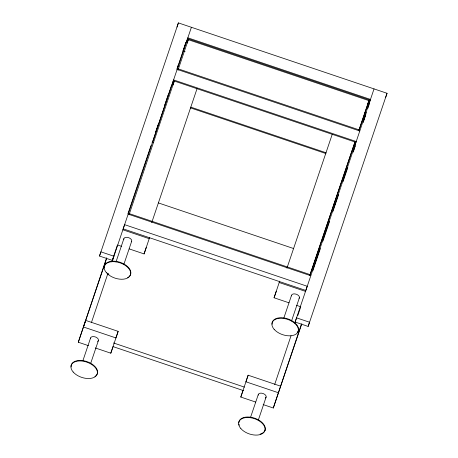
<?xml version="1.0" encoding="UTF-8"?>
<svg xmlns="http://www.w3.org/2000/svg" width="458" height="458" viewBox="0 0 458 458"><rect width="100%" height="100%" fill="white"/><g stroke="black" fill="none" stroke-linecap="round" stroke-linejoin="round"><path stroke-width="0.69" d="M99.501 256.045L100.903 251.848L113.905 256.234L112.496 260.43L99.501 256.045L178.397 22.9L387.039 93.283L385.63 97.48M176.994 27.096L178.397 22.9M88.463 345.658L78.307 342.229L106.634 257.78M91.388 322.69L107.951 273.289M111.804 261.787L117.248 245.545M152.468 142.352L171.75 84.827M176.965 69.267L183.315 50.317M183.515 49.636L185.856 42.64M128.996 214.865L129.396 213.668L310.089 274.623L354.979 141.991L174.292 81.037L129.139 214.476M172.884 85.228L174.292 81.037M178.007 70.137L178.397 68.912L359.083 129.866M187.162 43.132L188.547 38.913L369.24 99.867L358.797 130.748M151.747 222.536L197.037 88.709M190.402 108.328L190.803 107.132L325.999 152.737L325.592 153.934M95.235 347.937L110.807 353.192L118.147 331.357L85.646 320.394L83.419 326.978L115.92 337.935L118.147 331.357M129.185 248.894L144.081 253.921L149.64 237.393L149.194 238.67L122.79 229.761M255.696 402.067L240.799 397.046L248.139 375.211L280.639 386.174M288.964 302.795L274.073 297.774L279.632 281.246M286.937 268.148L332.233 134.314M354.979 141.991L309.826 275.43M367.826 104.081L369.211 99.878M295.135 322.037L296.544 317.846L309.545 322.232L308.137 326.422L295.135 322.037L374.037 88.898M274.68 384.52L291.013 335.794M295.095 323.617L295.547 322.26M297.815 315.493L300.763 306.7M354.818 145.724L356.221 141.528L173.582 79.915L172.179 84.112L173.53 84.57M353.221 152.073L355.265 145.982M363.205 122.297L365.244 116.212M367.866 108.288L369.36 103.84M263.144 404.58L273.294 408.009L301.398 324.235M78.307 342.229L106.382 259.262M104.453 266.075L104.624 265.571M71.185 365.347L71.356 364.837M127.931 213.754L151.026 145.529M155.6 132.018L158.113 124.587M164.743 105.002L168.172 94.869M177.091 68.523L178.236 65.145M183.034 50.958L186.011 42.176M112.496 260.43L191.398 27.285M178.11 69.793L188.541 38.93M116 261.919L123.872 238.675M82.955 360.526L90.598 337.947M123.837 264.443L131.704 241.194M90.564 363.715L98.43 340.466M144.081 253.921L146.308 247.343M110.807 353.192L113.034 346.614L243.702 390.691M279.632 281.201L279.185 282.517L305.589 291.425M274.073 297.774L276.3 291.196M248.139 375.211L245.912 381.789L278.412 392.752M240.799 397.046L243.026 390.468M283.914 317.823L291.557 295.244M250.417 417.759L258.289 394.515M291.528 321.012L299.395 297.763M258.255 420.284L266.121 397.034M358.78 130.736L369.234 99.884M312.825 270.855L320.365 248.568M322.884 241.137L329.514 221.546M332.943 211.413L338.662 194.524M343.002 181.694L347.805 167.508M353.066 151.97L355.122 145.89M363.125 122.246L366.097 113.469M298.141 331.415L298.318 330.905M264.873 430.686L265.045 430.176M273.294 408.009L301.816 323.749M308.137 326.422L387.039 93.283M188.29 39.691L368.976 100.646M187.78 42.462L186.429 42.004L187.837 37.814L370.476 99.426L369.068 103.617L367.717 103.164M183.085 50.907L185.118 51.588M365.02 112.279L366.377 112.737M177.149 69.393L359.788 130.999M190.551 107.893L325.741 153.499M152.039 142.203L153.39 142.661M334.163 203.644L335.514 204.096M158.382 202.917L293.572 248.528M128.154 214.126L310.793 275.739M117.672 245.013L121.736 246.387M296.412 305.309L300.477 306.683M113.504 342.95L244.446 387.125M265.262 398.025A4.116 2.416 18.7 0 0 263.871 393.863L262.875 393.456A4.116 2.416 18.7 0 0 258.249 395.157M238.795 422.803A13.717 8.044 18.7 0 1 258.009 419.631A13.717 8.044 18.7 0 1 260.127 434.121M239.253 425.236A13.717 8.044 18.7 0 1 238.91 424.091M97.571 341.456A4.116 2.416 18.7 0 0 96.18 337.294L95.19 336.888A4.116 2.416 18.7 0 0 90.558 338.588M71.133 366.961A13.717 8.044 18.7 0 1 88.171 362.066A13.717 8.044 18.7 0 1 94.88 376.533M123.826 239.316A4.116 2.416 18.7 0 1 128.458 237.616L129.448 238.023A4.116 2.416 18.7 0 1 131.394 241.755M128.658 276.924A13.717 8.044 18.7 0 1 127.605 277.565M108.912 274.365A13.717 8.044 18.7 0 1 107.458 273.123M104.407 267.69A13.717 8.044 18.7 0 1 120.185 262.325A13.717 8.044 18.7 0 1 129.522 276.163M291.517 295.885A4.116 2.416 18.7 0 1 296.149 294.185L297.139 294.591A4.116 2.416 18.7 0 1 299.085 298.324M272.098 324.258A13.717 8.044 18.7 0 1 287.87 318.894A13.717 8.044 18.7 0 1 297.213 332.731M124.593 224.655L123.185 228.851L305.824 290.458L307.232 286.267L124.593 224.655M240.874 428.596A13.717 8.044 18.7 0 0 263.768 432.512A13.717 8.044 18.7 0 0 250.978 417.799A13.717 8.044 18.7 0 0 240.874 428.596M73.183 372.028A13.717 8.044 18.7 0 0 96.077 375.944A13.717 8.044 18.7 0 0 83.287 361.23A13.717 8.044 18.7 0 0 73.183 372.028M106.456 272.756A13.717 8.044 18.7 0 0 129.351 276.672A13.717 8.044 18.7 0 0 116.561 261.959A13.717 8.044 18.7 0 0 106.456 272.756M274.147 329.325A13.717 8.044 18.7 0 0 297.042 333.241A13.717 8.044 18.7 0 0 284.246 318.528A13.717 8.044 18.7 0 0 274.147 329.325"/></g></svg>
